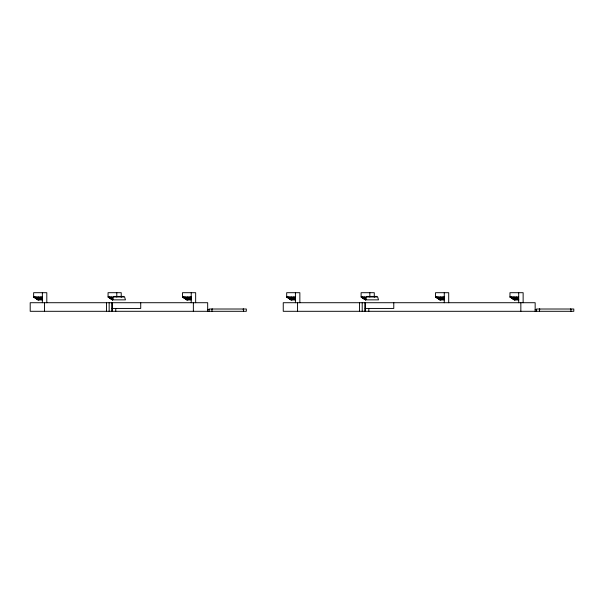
<?xml version="1.0" encoding="UTF-8"?>
<svg xmlns="http://www.w3.org/2000/svg" width="604" height="604" viewBox="0 0 604 604"><rect width="100%" height="100%" fill="white"/><g stroke="black" fill="none" stroke-linecap="round" stroke-linejoin="round"><path stroke-width="0.91" d="M113.756 296.421L124.031 296.421M366.802 296.421L377.077 296.421M42.363 296.987L33.635 296.987L33.635 292.698L46.802 292.698L46.802 302.717M113.182 296.987L124.598 296.987L125.458 299.856L112.329 299.856M191.219 296.987L182.491 296.987L182.491 292.698L195.658 292.698L195.658 302.717M295.416 296.987L286.689 296.987L286.689 292.698L299.856 292.698L299.856 302.717M366.235 296.987L377.651 296.987L378.504 299.856L365.375 299.856L361.109 296.987L361.109 292.698L374.276 292.698L374.276 297.251M444.272 296.987L435.537 296.987L435.537 292.698L448.704 292.698L448.704 302.717M518.693 296.987L509.965 296.987L509.965 292.698L523.132 292.698L523.132 302.717M112.095 308.44L140.724 308.44L140.724 302.717M365.148 308.44L393.778 308.44L393.778 302.717M207.678 309.588L209.112 309.588M535.159 309.588L536.586 309.588M514.48 299.856L509.965 296.987L514.261 299.856L518.693 299.856L518.255 296.987L517.553 299.856L516.548 296.987L516.186 299.856L514.842 296.987L515.144 299.856L510.848 296.987L514.48 299.856L510.191 296.987M291.204 299.856L286.689 296.987L290.977 299.856L295.416 299.856L294.971 296.987L294.269 299.856L293.272 296.987L292.91 299.856L291.566 296.987L291.86 299.856L287.564 296.987L291.204 299.856L286.908 296.987M38.15 299.856L33.635 296.987L37.931 299.856L42.363 299.856L41.925 296.987L41.223 299.856L40.219 296.987L39.856 299.856L38.513 296.987L38.815 299.856L34.519 296.987L38.15 299.856L33.862 296.987M435.763 296.987L440.059 299.856L439.017 298.708M365.571 299.373L361.992 296.987L365.631 299.856L364.597 298.708M361.335 296.987L365.631 299.856L361.109 296.987L365.994 296.987L366.213 299.139M182.71 296.987L187.006 299.856L185.972 298.708M112.525 299.373L108.947 296.987L112.578 299.856L111.544 298.708M108.29 296.987L112.578 299.856L108.063 296.987L108.063 292.698L121.23 292.698L121.23 297.251M112.359 299.856L108.063 296.987L112.94 296.987L113.167 299.139M511.89 296.987L515.144 299.856L513.257 296.987M437.47 296.987L440.716 299.856L440.422 296.987L441.758 299.856L442.12 296.987L443.125 299.856L443.827 296.987L444.272 299.856L439.833 299.856L435.537 296.987L440.059 299.856L436.42 296.987L440.716 299.856L438.829 296.987M363.042 296.987L365.639 299.282M288.614 296.987L291.86 299.856L289.98 296.987M184.416 296.987L187.663 299.856L187.368 296.987L188.712 299.856L189.075 296.987L190.071 299.856L190.773 296.987L191.219 299.856L186.779 299.856L182.491 296.987L187.006 299.856L183.367 296.987L187.663 299.856L185.783 296.987M109.988 296.987L112.586 299.282M35.561 296.987L38.815 299.856L36.927 296.987M364.401 296.987L365.82 299.139M111.355 296.987L112.767 299.139M570.939 309.014L570.939 311.302M570.659 309.014L570.659 309.588M539.734 309.014L539.734 309.588M539.447 309.014L539.447 311.302M536.586 311.302L536.586 309.014L573.8 309.014L573.8 311.302L283.253 311.302L283.253 302.717L535.159 302.717L535.159 311.302M520.844 302.717L520.844 311.302M518.693 292.698L518.693 302.717M444.272 292.698L444.272 302.717M369.844 292.698L369.844 296.987M368.825 308.44L368.825 311.302M362.211 302.717L362.211 311.302M359.561 302.717L359.561 311.302M297.561 302.717L297.561 311.302M295.416 292.698L295.416 302.717M243.457 309.014L243.457 311.302M243.178 309.014L243.178 309.588M212.253 309.014L212.253 309.588M211.974 309.014L211.974 311.302M209.112 311.302L209.112 309.014L246.326 309.014L246.326 311.302L30.2 311.302L30.2 302.717L207.678 302.717L207.678 311.302M193.363 302.717L193.363 311.302M191.219 292.698L191.219 302.717M116.791 292.698L116.791 296.987M115.772 308.44L115.772 311.302M112.095 302.717L112.095 311.302M112.042 302.717L112.042 311.302M109.158 302.717L109.158 311.302M106.508 302.717L106.508 311.302M44.515 302.717L44.515 311.302M42.363 292.698L42.363 302.717M365.148 311.302L365.148 302.717L365.088 311.302"/></g></svg>
